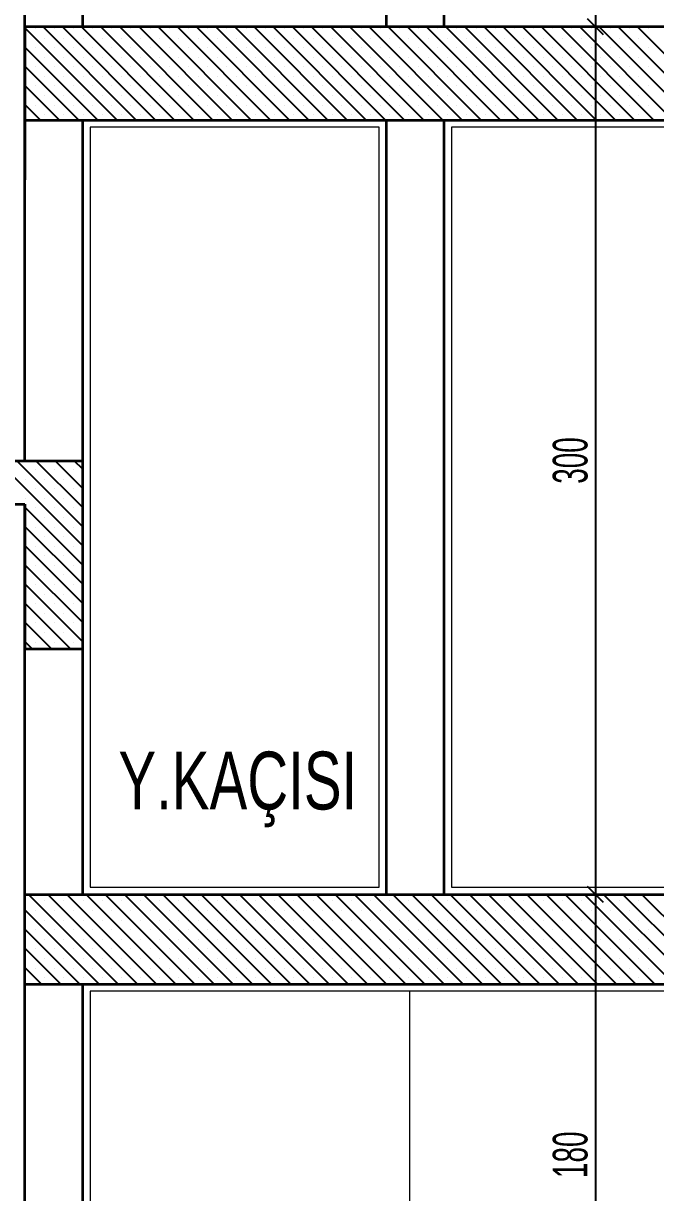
# Model space of a CAD drawing. Header units: inches. Extents: x -7543 to -822, y 102837 to 190349.
# Drawn here: x -828.7151 to -828.6714, y 102836.9233 to 102837.0041 of the extents above; entities that cross this region are included whole.
import ezdxf

# ---------------------------------------------------------------- set-up
doc = ezdxf.new("R2010")
doc.units = ezdxf.units.IN
doc.header["$MEASUREMENT"] = 0
doc.layers.get('0').update_dxf_attribs({"lineweight": 25})
doc.layers.add('DUVAR', color=7, linetype='Continuous', lineweight=35, true_color=0xfc4642)
for name, color, linetype, lineweight in [('ICOL', 55, 'Continuous', 25), ('SIVA', 150, 'Continuous', 15), ('TARAMA', 8, 'Continuous', 25), ('YAZI', 7, 'Continuous', 25)]:
    doc.layers.add(name, color=color, linetype=linetype, lineweight=lineweight)
doc.styles.add('arıal', font='arial.ttf', dxfattribs={"width": 0.7})
doc.styles.add('OLCU', font='tromand.shx', dxfattribs={"width": 0.6, "height": 12})

# ---------------------------------------------------------------- blocks, each defined once
blk = doc.blocks.new('_Oblique')
at = {"color": 0, "linetype": 'ByBlock', "lineweight": -2}
blk.add_line((-0.5, -0.5), (0.5, 0.5), dxfattribs=at)

msp = doc.modelspace()

# ---------------------------------------------------------------- linework, layer by layer
at = {"layer": 'DUVAR'}
for p, q in [((-828.711018, 102837.003885), (-828.711018, 102837.057427)), ((-828.690018, 102837.003885), (-828.690018, 102837.057427)), ((-828.686018, 102837.003885), (-828.686018, 102837.057427)), ((-828.715018, 102836.999427), (-828.715018, 102837.030873)), ((-828.715018, 102837.003885), (-828.621018, 102837.003885)), ((-828.715018, 102837.003885), (-828.715018, 102836.993285)), ((-828.715018, 102836.973873), (-828.715018, 102837.000627)), ((-828.715018, 102836.997427), (-828.621018, 102836.997427)), ((-828.715018, 102836.997427), (-828.621018, 102836.997427)), ((-828.715018, 102836.997427), (-828.621018, 102836.997427)), ((-828.711018, 102836.943885), (-828.711018, 102836.997427)), ((-828.690018, 102836.943885), (-828.690018, 102836.997427)), ((-828.686018, 102836.943885), (-828.686018, 102836.997427)), ((-828.740984, 102836.973873), (-828.711018, 102836.973873)), ((-828.734207, 102836.970873), (-828.715018, 102836.970873)), ((-828.715018, 102836.937685), (-828.715018, 102836.970873)), ((-828.715018, 102836.970873), (-828.715018, 102836.960873)), ((-828.715018, 102836.960873), (-828.711018, 102836.960873)), ((-828.715018, 102836.943885), (-828.621018, 102836.943885)), ((-828.715018, 102836.895725), (-828.715018, 102836.940885)), ((-828.715018, 102836.937685), (-828.621018, 102836.937685)), ((-828.711018, 102836.907885), (-828.711018, 102836.937685))]:
    msp.add_line(p, q, dxfattribs=at)
at = {"layer": 'ICOL'}
for p, q in [((-828.675567, 102837.063885), (-828.675567, 102837.003885)), ((-828.675567, 102837.003885), (-828.675567, 102836.943885)), ((-828.675567, 102836.943885), (-828.675567, 102836.907885))]:
    msp.add_line(p, q, dxfattribs=at)
at = {"layer": 'ICOL', "color": 53}
for p, q in [((-828.677967, 102837.003885), (-828.676407, 102837.003885)), ((-828.677967, 102837.003885), (-828.676407, 102837.003885)), ((-828.677967, 102836.943885), (-828.676407, 102836.943885)), ((-828.677967, 102836.943885), (-828.676407, 102836.943885))]:
    msp.add_line(p, q, dxfattribs=at)
at = {"layer": 'SIVA'}
for p, q in [((-828.690518, 102836.996927), (-828.710518, 102836.996927)), ((-828.710518, 102836.996927), (-828.710518, 102836.944385)), ((-828.690518, 102836.944385), (-828.690518, 102836.996927)), ((-828.629518, 102836.996927), (-828.685518, 102836.996927)), ((-828.685518, 102836.996927), (-828.685518, 102836.944385)), ((-828.710518, 102836.944385), (-828.690518, 102836.944385)), ((-828.685518, 102836.944385), (-828.629518, 102836.944385)), ((-828.659618, 102836.937185), (-828.710518, 102836.937185)), ((-828.710518, 102836.937185), (-828.710518, 102836.908485)), ((-828.688418, 102836.937185), (-828.688418, 102836.908485))]:
    msp.add_line(p, q, dxfattribs=at)
at = {"layer": 'TARAMA'}
for p, q in [((-828.708648, 102836.997427), (-828.715018, 102837.003797)), ((-828.714314, 102837.003757), (-828.714314, 102837.003757)), ((-828.707322, 102836.997427), (-828.713779, 102837.003885)), ((-828.712988, 102837.003757), (-828.712988, 102837.003757)), ((-828.705996, 102836.997427), (-828.712454, 102837.003885)), ((-828.711662, 102837.003757), (-828.711662, 102837.003757)), ((-828.70467, 102836.997427), (-828.711128, 102837.003885)), ((-828.710337, 102837.003757), (-828.710337, 102837.003757)), ((-828.703344, 102836.997427), (-828.709802, 102837.003885)), ((-828.709011, 102837.003757), (-828.709011, 102837.003757)), ((-828.702019, 102836.997427), (-828.708476, 102837.003885)), ((-828.707685, 102837.003757), (-828.707685, 102837.003757)), ((-828.700693, 102836.997427), (-828.70715, 102837.003885)), ((-828.706359, 102837.003757), (-828.706359, 102837.003757)), ((-828.699367, 102836.997427), (-828.705824, 102837.003885)), ((-828.705033, 102837.003757), (-828.705033, 102837.003757)), ((-828.698041, 102836.997427), (-828.704499, 102837.003885)), ((-828.703708, 102837.003757), (-828.703708, 102837.003757)), ((-828.696715, 102836.997427), (-828.703173, 102837.003885)), ((-828.702382, 102837.003757), (-828.702382, 102837.003757)), ((-828.695389, 102836.997427), (-828.701847, 102837.003885)), ((-828.701056, 102837.003757), (-828.701056, 102837.003757)), ((-828.694064, 102836.997427), (-828.700521, 102837.003885)), ((-828.69973, 102837.003757), (-828.69973, 102837.003757)), ((-828.692738, 102836.997427), (-828.699195, 102837.003885)), ((-828.698404, 102837.003757), (-828.698404, 102837.003757)), ((-828.691412, 102836.997427), (-828.69787, 102837.003885)), ((-828.697078, 102837.003757), (-828.697078, 102837.003757)), ((-828.690086, 102836.997427), (-828.696544, 102837.003885)), ((-828.695753, 102837.003757), (-828.695753, 102837.003757)), ((-828.68876, 102836.997427), (-828.695218, 102837.003885)), ((-828.694427, 102837.003757), (-828.694427, 102837.003757)), ((-828.687434, 102836.997427), (-828.693892, 102837.003885)), ((-828.693101, 102837.003757), (-828.693101, 102837.003757)), ((-828.686109, 102836.997427), (-828.692566, 102837.003885)), ((-828.691775, 102837.003757), (-828.691775, 102837.003757)), ((-828.684783, 102836.997427), (-828.69124, 102837.003885)), ((-828.690449, 102837.003757), (-828.690449, 102837.003757)), ((-828.683457, 102836.997427), (-828.689915, 102837.003885)), ((-828.689123, 102837.003757), (-828.689123, 102837.003757)), ((-828.682131, 102836.997427), (-828.688589, 102837.003885)), ((-828.687798, 102837.003757), (-828.687798, 102837.003757)), ((-828.680805, 102836.997427), (-828.687263, 102837.003885)), ((-828.686472, 102837.003757), (-828.686472, 102837.003757)), ((-828.67948, 102836.997427), (-828.685937, 102837.003885)), ((-828.685146, 102837.003757), (-828.685146, 102837.003757)), ((-828.678154, 102836.997427), (-828.684611, 102837.003885)), ((-828.68382, 102837.003757), (-828.68382, 102837.003757)), ((-828.676828, 102836.997427), (-828.683285, 102837.003885)), ((-828.682494, 102837.003757), (-828.682494, 102837.003757)), ((-828.675502, 102836.997427), (-828.68196, 102837.003885)), ((-828.681168, 102837.003757), (-828.681168, 102837.003757)), ((-828.674176, 102836.997427), (-828.680634, 102837.003885)), ((-828.679843, 102837.003757), (-828.679843, 102837.003757)), ((-828.67285, 102836.997427), (-828.679308, 102837.003885)), ((-828.678517, 102837.003757), (-828.678517, 102837.003757)), ((-828.671525, 102836.997427), (-828.677982, 102837.003885)), ((-828.677191, 102837.003757), (-828.677191, 102837.003757)), ((-828.670199, 102836.997427), (-828.676656, 102837.003885)), ((-828.675865, 102837.003757), (-828.675865, 102837.003757)), ((-828.668873, 102836.997427), (-828.67533, 102837.003885)), ((-828.674539, 102837.003757), (-828.674539, 102837.003757)), ((-828.667547, 102836.997427), (-828.674005, 102837.003885)), ((-828.673214, 102837.003757), (-828.673214, 102837.003757)), ((-828.666221, 102836.997427), (-828.672679, 102837.003885)), ((-828.671888, 102837.003757), (-828.671888, 102837.003757)), ((-828.709974, 102836.997427), (-828.715018, 102837.002471)), ((-828.714977, 102837.003094), (-828.714977, 102837.003094)), ((-828.713651, 102837.003094), (-828.713651, 102837.003094)), ((-828.712325, 102837.003094), (-828.712325, 102837.003094)), ((-828.711, 102837.003094), (-828.711, 102837.003094)), ((-828.709674, 102837.003094), (-828.709674, 102837.003094)), ((-828.708348, 102837.003094), (-828.708348, 102837.003094)), ((-828.707022, 102837.003094), (-828.707022, 102837.003094)), ((-828.705696, 102837.003094), (-828.705696, 102837.003094)), ((-828.70437, 102837.003094), (-828.70437, 102837.003094)), ((-828.703045, 102837.003094), (-828.703045, 102837.003094)), ((-828.701719, 102837.003094), (-828.701719, 102837.003094)), ((-828.700393, 102837.003094), (-828.700393, 102837.003094)), ((-828.699067, 102837.003094), (-828.699067, 102837.003094)), ((-828.697741, 102837.003094), (-828.697741, 102837.003094)), ((-828.696415, 102837.003094), (-828.696415, 102837.003094)), ((-828.69509, 102837.003094), (-828.69509, 102837.003094)), ((-828.693764, 102837.003094), (-828.693764, 102837.003094)), ((-828.692438, 102837.003094), (-828.692438, 102837.003094)), ((-828.691112, 102837.003094), (-828.691112, 102837.003094)), ((-828.689786, 102837.003094), (-828.689786, 102837.003094)), ((-828.688461, 102837.003094), (-828.688461, 102837.003094)), ((-828.687135, 102837.003094), (-828.687135, 102837.003094)), ((-828.685809, 102837.003094), (-828.685809, 102837.003094)), ((-828.684483, 102837.003094), (-828.684483, 102837.003094)), ((-828.683157, 102837.003094), (-828.683157, 102837.003094)), ((-828.681831, 102837.003094), (-828.681831, 102837.003094)), ((-828.680506, 102837.003094), (-828.680506, 102837.003094)), ((-828.67918, 102837.003094), (-828.67918, 102837.003094)), ((-828.677854, 102837.003094), (-828.677854, 102837.003094)), ((-828.676528, 102837.003094), (-828.676528, 102837.003094)), ((-828.675202, 102837.003094), (-828.675202, 102837.003094)), ((-828.673876, 102837.003094), (-828.673876, 102837.003094)), ((-828.672551, 102837.003094), (-828.672551, 102837.003094)), ((-828.714977, 102837.001768), (-828.714977, 102837.001768)), ((-828.714314, 102837.002431), (-828.714314, 102837.002431)), ((-828.713651, 102837.001768), (-828.713651, 102837.001768)), ((-828.712988, 102837.002431), (-828.712988, 102837.002431)), ((-828.712325, 102837.001768), (-828.712325, 102837.001768)), ((-828.711662, 102837.002431), (-828.711662, 102837.002431)), ((-828.711, 102837.001768), (-828.711, 102837.001768)), ((-828.710337, 102837.002431), (-828.710337, 102837.002431)), ((-828.709674, 102837.001768), (-828.709674, 102837.001768)), ((-828.709011, 102837.002431), (-828.709011, 102837.002431)), ((-828.708348, 102837.001768), (-828.708348, 102837.001768)), ((-828.707685, 102837.002431), (-828.707685, 102837.002431)), ((-828.707022, 102837.001768), (-828.707022, 102837.001768)), ((-828.706359, 102837.002431), (-828.706359, 102837.002431)), ((-828.705696, 102837.001768), (-828.705696, 102837.001768)), ((-828.705033, 102837.002431), (-828.705033, 102837.002431)), ((-828.70437, 102837.001768), (-828.70437, 102837.001768)), ((-828.703708, 102837.002431), (-828.703708, 102837.002431)), ((-828.703045, 102837.001768), (-828.703045, 102837.001768)), ((-828.702382, 102837.002431), (-828.702382, 102837.002431)), ((-828.701719, 102837.001768), (-828.701719, 102837.001768)), ((-828.701056, 102837.002431), (-828.701056, 102837.002431)), ((-828.700393, 102837.001768), (-828.700393, 102837.001768)), ((-828.69973, 102837.002431), (-828.69973, 102837.002431)), ((-828.699067, 102837.001768), (-828.699067, 102837.001768)), ((-828.698404, 102837.002431), (-828.698404, 102837.002431)), ((-828.697741, 102837.001768), (-828.697741, 102837.001768)), ((-828.697078, 102837.002431), (-828.697078, 102837.002431)), ((-828.696415, 102837.001768), (-828.696415, 102837.001768)), ((-828.695753, 102837.002431), (-828.695753, 102837.002431)), ((-828.69509, 102837.001768), (-828.69509, 102837.001768)), ((-828.694427, 102837.002431), (-828.694427, 102837.002431)), ((-828.693764, 102837.001768), (-828.693764, 102837.001768)), ((-828.693101, 102837.002431), (-828.693101, 102837.002431)), ((-828.692438, 102837.001768), (-828.692438, 102837.001768)), ((-828.691775, 102837.002431), (-828.691775, 102837.002431)), ((-828.691112, 102837.001768), (-828.691112, 102837.001768)), ((-828.690449, 102837.002431), (-828.690449, 102837.002431)), ((-828.689786, 102837.001768), (-828.689786, 102837.001768)), ((-828.689123, 102837.002431), (-828.689123, 102837.002431)), ((-828.688461, 102837.001768), (-828.688461, 102837.001768)), ((-828.687798, 102837.002431), (-828.687798, 102837.002431)), ((-828.687135, 102837.001768), (-828.687135, 102837.001768)), ((-828.686472, 102837.002431), (-828.686472, 102837.002431)), ((-828.685809, 102837.001768), (-828.685809, 102837.001768)), ((-828.685146, 102837.002431), (-828.685146, 102837.002431)), ((-828.684483, 102837.001768), (-828.684483, 102837.001768)), ((-828.68382, 102837.002431), (-828.68382, 102837.002431)), ((-828.683157, 102837.001768), (-828.683157, 102837.001768)), ((-828.682494, 102837.002431), (-828.682494, 102837.002431)), ((-828.681831, 102837.001768), (-828.681831, 102837.001768)), ((-828.681168, 102837.002431), (-828.681168, 102837.002431)), ((-828.680506, 102837.001768), (-828.680506, 102837.001768)), ((-828.679843, 102837.002431), (-828.679843, 102837.002431)), ((-828.67918, 102837.001768), (-828.67918, 102837.001768)), ((-828.678517, 102837.002431), (-828.678517, 102837.002431)), ((-828.677854, 102837.001768), (-828.677854, 102837.001768)), ((-828.677191, 102837.002431), (-828.677191, 102837.002431)), ((-828.676528, 102837.001768), (-828.676528, 102837.001768)), ((-828.675865, 102837.002431), (-828.675865, 102837.002431)), ((-828.675202, 102837.001768), (-828.675202, 102837.001768)), ((-828.674539, 102837.002431), (-828.674539, 102837.002431)), ((-828.673876, 102837.001768), (-828.673876, 102837.001768)), ((-828.673214, 102837.002431), (-828.673214, 102837.002431)), ((-828.672551, 102837.001768), (-828.672551, 102837.001768)), ((-828.671888, 102837.002431), (-828.671888, 102837.002431)), ((-828.711299, 102836.997427), (-828.715018, 102837.001145)), ((-828.714314, 102837.001105), (-828.714314, 102837.001105)), ((-828.712988, 102837.001105), (-828.712988, 102837.001105)), ((-828.711662, 102837.001105), (-828.711662, 102837.001105)), ((-828.710337, 102837.001105), (-828.710337, 102837.001105)), ((-828.709011, 102837.001105), (-828.709011, 102837.001105)), ((-828.707685, 102837.001105), (-828.707685, 102837.001105)), ((-828.706359, 102837.001105), (-828.706359, 102837.001105)), ((-828.705033, 102837.001105), (-828.705033, 102837.001105)), ((-828.703708, 102837.001105), (-828.703708, 102837.001105)), ((-828.702382, 102837.001105), (-828.702382, 102837.001105)), ((-828.701056, 102837.001105), (-828.701056, 102837.001105)), ((-828.69973, 102837.001105), (-828.69973, 102837.001105)), ((-828.698404, 102837.001105), (-828.698404, 102837.001105)), ((-828.697078, 102837.001105), (-828.697078, 102837.001105)), ((-828.695753, 102837.001105), (-828.695753, 102837.001105)), ((-828.694427, 102837.001105), (-828.694427, 102837.001105)), ((-828.693101, 102837.001105), (-828.693101, 102837.001105)), ((-828.691775, 102837.001105), (-828.691775, 102837.001105)), ((-828.690449, 102837.001105), (-828.690449, 102837.001105)), ((-828.689123, 102837.001105), (-828.689123, 102837.001105)), ((-828.687798, 102837.001105), (-828.687798, 102837.001105)), ((-828.686472, 102837.001105), (-828.686472, 102837.001105)), ((-828.685146, 102837.001105), (-828.685146, 102837.001105)), ((-828.68382, 102837.001105), (-828.68382, 102837.001105)), ((-828.682494, 102837.001105), (-828.682494, 102837.001105)), ((-828.681168, 102837.001105), (-828.681168, 102837.001105)), ((-828.679843, 102837.001105), (-828.679843, 102837.001105)), ((-828.678517, 102837.001105), (-828.678517, 102837.001105)), ((-828.677191, 102837.001105), (-828.677191, 102837.001105)), ((-828.675865, 102837.001105), (-828.675865, 102837.001105)), ((-828.674539, 102837.001105), (-828.674539, 102837.001105)), ((-828.673214, 102837.001105), (-828.673214, 102837.001105)), ((-828.671888, 102837.001105), (-828.671888, 102837.001105)), ((-828.714977, 102837.000442), (-828.714977, 102837.000442)), ((-828.713651, 102837.000442), (-828.713651, 102837.000442)), ((-828.712325, 102837.000442), (-828.712325, 102837.000442)), ((-828.711, 102837.000442), (-828.711, 102837.000442)), ((-828.709674, 102837.000442), (-828.709674, 102837.000442)), ((-828.708348, 102837.000442), (-828.708348, 102837.000442)), ((-828.707022, 102837.000442), (-828.707022, 102837.000442)), ((-828.705696, 102837.000442), (-828.705696, 102837.000442)), ((-828.70437, 102837.000442), (-828.70437, 102837.000442)), ((-828.703045, 102837.000442), (-828.703045, 102837.000442)), ((-828.701719, 102837.000442), (-828.701719, 102837.000442)), ((-828.700393, 102837.000442), (-828.700393, 102837.000442)), ((-828.699067, 102837.000442), (-828.699067, 102837.000442)), ((-828.697741, 102837.000442), (-828.697741, 102837.000442)), ((-828.696415, 102837.000442), (-828.696415, 102837.000442)), ((-828.69509, 102837.000442), (-828.69509, 102837.000442)), ((-828.693764, 102837.000442), (-828.693764, 102837.000442)), ((-828.692438, 102837.000442), (-828.692438, 102837.000442)), ((-828.691112, 102837.000442), (-828.691112, 102837.000442)), ((-828.689786, 102837.000442), (-828.689786, 102837.000442)), ((-828.688461, 102837.000442), (-828.688461, 102837.000442)), ((-828.687135, 102837.000442), (-828.687135, 102837.000442)), ((-828.685809, 102837.000442), (-828.685809, 102837.000442)), ((-828.684483, 102837.000442), (-828.684483, 102837.000442)), ((-828.683157, 102837.000442), (-828.683157, 102837.000442)), ((-828.681831, 102837.000442), (-828.681831, 102837.000442)), ((-828.680506, 102837.000442), (-828.680506, 102837.000442)), ((-828.67918, 102837.000442), (-828.67918, 102837.000442)), ((-828.677854, 102837.000442), (-828.677854, 102837.000442)), ((-828.676528, 102837.000442), (-828.676528, 102837.000442)), ((-828.675202, 102837.000442), (-828.675202, 102837.000442)), ((-828.673876, 102837.000442), (-828.673876, 102837.000442)), ((-828.672551, 102837.000442), (-828.672551, 102837.000442)), ((-828.712625, 102836.997427), (-828.715018, 102836.99982)), ((-828.714314, 102836.999779), (-828.714314, 102836.999779)), ((-828.712988, 102836.999779), (-828.712988, 102836.999779)), ((-828.711662, 102836.999779), (-828.711662, 102836.999779)), ((-828.710337, 102836.999779), (-828.710337, 102836.999779)), ((-828.709011, 102836.999779), (-828.709011, 102836.999779)), ((-828.707685, 102836.999779), (-828.707685, 102836.999779)), ((-828.706359, 102836.999779), (-828.706359, 102836.999779)), ((-828.705033, 102836.999779), (-828.705033, 102836.999779)), ((-828.703708, 102836.999779), (-828.703708, 102836.999779)), ((-828.702382, 102836.999779), (-828.702382, 102836.999779)), ((-828.701056, 102836.999779), (-828.701056, 102836.999779)), ((-828.69973, 102836.999779), (-828.69973, 102836.999779)), ((-828.698404, 102836.999779), (-828.698404, 102836.999779)), ((-828.697078, 102836.999779), (-828.697078, 102836.999779)), ((-828.695753, 102836.999779), (-828.695753, 102836.999779)), ((-828.694427, 102836.999779), (-828.694427, 102836.999779)), ((-828.693101, 102836.999779), (-828.693101, 102836.999779)), ((-828.691775, 102836.999779), (-828.691775, 102836.999779)), ((-828.690449, 102836.999779), (-828.690449, 102836.999779)), ((-828.689123, 102836.999779), (-828.689123, 102836.999779)), ((-828.687798, 102836.999779), (-828.687798, 102836.999779)), ((-828.686472, 102836.999779), (-828.686472, 102836.999779)), ((-828.685146, 102836.999779), (-828.685146, 102836.999779)), ((-828.68382, 102836.999779), (-828.68382, 102836.999779)), ((-828.682494, 102836.999779), (-828.682494, 102836.999779)), ((-828.681168, 102836.999779), (-828.681168, 102836.999779)), ((-828.679843, 102836.999779), (-828.679843, 102836.999779)), ((-828.678517, 102836.999779), (-828.678517, 102836.999779)), ((-828.677191, 102836.999779), (-828.677191, 102836.999779)), ((-828.675865, 102836.999779), (-828.675865, 102836.999779)), ((-828.674539, 102836.999779), (-828.674539, 102836.999779)), ((-828.673214, 102836.999779), (-828.673214, 102836.999779)), ((-828.671888, 102836.999779), (-828.671888, 102836.999779)), ((-828.713951, 102836.997427), (-828.715018, 102836.998494)), ((-828.714977, 102836.999116), (-828.714977, 102836.999116)), ((-828.714314, 102836.998453), (-828.714314, 102836.998453)), ((-828.713651, 102836.999116), (-828.713651, 102836.999116)), ((-828.712988, 102836.998453), (-828.712988, 102836.998453)), ((-828.712325, 102836.999116), (-828.712325, 102836.999116)), ((-828.711662, 102836.998453), (-828.711662, 102836.998453)), ((-828.711, 102836.999116), (-828.711, 102836.999116)), ((-828.710337, 102836.998453), (-828.710337, 102836.998453)), ((-828.709674, 102836.999116), (-828.709674, 102836.999116)), ((-828.709011, 102836.998453), (-828.709011, 102836.998453)), ((-828.708348, 102836.999116), (-828.708348, 102836.999116)), ((-828.707685, 102836.998453), (-828.707685, 102836.998453)), ((-828.707022, 102836.999116), (-828.707022, 102836.999116)), ((-828.706359, 102836.998453), (-828.706359, 102836.998453)), ((-828.705696, 102836.999116), (-828.705696, 102836.999116)), ((-828.705033, 102836.998453), (-828.705033, 102836.998453)), ((-828.70437, 102836.999116), (-828.70437, 102836.999116)), ((-828.703708, 102836.998453), (-828.703708, 102836.998453)), ((-828.703045, 102836.999116), (-828.703045, 102836.999116)), ((-828.702382, 102836.998453), (-828.702382, 102836.998453)), ((-828.701719, 102836.999116), (-828.701719, 102836.999116)), ((-828.701056, 102836.998453), (-828.701056, 102836.998453)), ((-828.700393, 102836.999116), (-828.700393, 102836.999116)), ((-828.69973, 102836.998453), (-828.69973, 102836.998453)), ((-828.699067, 102836.999116), (-828.699067, 102836.999116)), ((-828.698404, 102836.998453), (-828.698404, 102836.998453)), ((-828.697741, 102836.999116), (-828.697741, 102836.999116)), ((-828.697078, 102836.998453), (-828.697078, 102836.998453)), ((-828.696415, 102836.999116), (-828.696415, 102836.999116)), ((-828.695753, 102836.998453), (-828.695753, 102836.998453)), ((-828.69509, 102836.999116), (-828.69509, 102836.999116)), ((-828.694427, 102836.998453), (-828.694427, 102836.998453)), ((-828.693764, 102836.999116), (-828.693764, 102836.999116)), ((-828.693101, 102836.998453), (-828.693101, 102836.998453)), ((-828.692438, 102836.999116), (-828.692438, 102836.999116)), ((-828.691775, 102836.998453), (-828.691775, 102836.998453)), ((-828.691112, 102836.999116), (-828.691112, 102836.999116)), ((-828.690449, 102836.998453), (-828.690449, 102836.998453)), ((-828.689786, 102836.999116), (-828.689786, 102836.999116)), ((-828.689123, 102836.998453), (-828.689123, 102836.998453)), ((-828.688461, 102836.999116), (-828.688461, 102836.999116)), ((-828.687798, 102836.998453), (-828.687798, 102836.998453)), ((-828.687135, 102836.999116), (-828.687135, 102836.999116)), ((-828.686472, 102836.998453), (-828.686472, 102836.998453)), ((-828.685809, 102836.999116), (-828.685809, 102836.999116)), ((-828.685146, 102836.998453), (-828.685146, 102836.998453)), ((-828.684483, 102836.999116), (-828.684483, 102836.999116)), ((-828.68382, 102836.998453), (-828.68382, 102836.998453)), ((-828.683157, 102836.999116), (-828.683157, 102836.999116)), ((-828.682494, 102836.998453), (-828.682494, 102836.998453)), ((-828.681831, 102836.999116), (-828.681831, 102836.999116)), ((-828.681168, 102836.998453), (-828.681168, 102836.998453)), ((-828.680506, 102836.999116), (-828.680506, 102836.999116)), ((-828.679843, 102836.998453), (-828.679843, 102836.998453)), ((-828.67918, 102836.999116), (-828.67918, 102836.999116)), ((-828.678517, 102836.998453), (-828.678517, 102836.998453)), ((-828.677854, 102836.999116), (-828.677854, 102836.999116)), ((-828.677191, 102836.998453), (-828.677191, 102836.998453)), ((-828.676528, 102836.999116), (-828.676528, 102836.999116)), ((-828.675865, 102836.998453), (-828.675865, 102836.998453)), ((-828.675202, 102836.999116), (-828.675202, 102836.999116)), ((-828.674539, 102836.998453), (-828.674539, 102836.998453)), ((-828.673876, 102836.999116), (-828.673876, 102836.999116)), ((-828.673214, 102836.998453), (-828.673214, 102836.998453)), ((-828.672551, 102836.999116), (-828.672551, 102836.999116)), ((-828.671888, 102836.998453), (-828.671888, 102836.998453)), ((-828.714977, 102836.99779), (-828.714977, 102836.99779)), ((-828.713651, 102836.99779), (-828.713651, 102836.99779)), ((-828.712325, 102836.99779), (-828.712325, 102836.99779)), ((-828.711, 102836.99779), (-828.711, 102836.99779)), ((-828.709674, 102836.99779), (-828.709674, 102836.99779)), ((-828.708348, 102836.99779), (-828.708348, 102836.99779)), ((-828.707022, 102836.99779), (-828.707022, 102836.99779)), ((-828.705696, 102836.99779), (-828.705696, 102836.99779)), ((-828.70437, 102836.99779), (-828.70437, 102836.99779)), ((-828.703045, 102836.99779), (-828.703045, 102836.99779)), ((-828.701719, 102836.99779), (-828.701719, 102836.99779)), ((-828.700393, 102836.99779), (-828.700393, 102836.99779)), ((-828.699067, 102836.99779), (-828.699067, 102836.99779)), ((-828.697741, 102836.99779), (-828.697741, 102836.99779)), ((-828.696415, 102836.99779), (-828.696415, 102836.99779)), ((-828.69509, 102836.99779), (-828.69509, 102836.99779)), ((-828.693764, 102836.99779), (-828.693764, 102836.99779)), ((-828.692438, 102836.99779), (-828.692438, 102836.99779)), ((-828.691112, 102836.99779), (-828.691112, 102836.99779)), ((-828.689786, 102836.99779), (-828.689786, 102836.99779)), ((-828.688461, 102836.99779), (-828.688461, 102836.99779)), ((-828.687135, 102836.99779), (-828.687135, 102836.99779)), ((-828.685809, 102836.99779), (-828.685809, 102836.99779)), ((-828.684483, 102836.99779), (-828.684483, 102836.99779)), ((-828.683157, 102836.99779), (-828.683157, 102836.99779)), ((-828.681831, 102836.99779), (-828.681831, 102836.99779)), ((-828.680506, 102836.99779), (-828.680506, 102836.99779)), ((-828.67918, 102836.99779), (-828.67918, 102836.99779)), ((-828.677854, 102836.99779), (-828.677854, 102836.99779)), ((-828.676528, 102836.99779), (-828.676528, 102836.99779)), ((-828.675202, 102836.99779), (-828.675202, 102836.99779)), ((-828.673876, 102836.99779), (-828.673876, 102836.99779)), ((-828.672551, 102836.99779), (-828.672551, 102836.99779)), ((-828.711018, 102836.967977), (-828.716913, 102836.973873)), ((-828.711018, 102836.969303), (-828.715587, 102836.973873)), ((-828.711018, 102836.970629), (-828.714261, 102836.973873)), ((-828.711018, 102836.971955), (-828.712936, 102836.973873)), ((-828.711018, 102836.973281), (-828.71161, 102836.973873)), ((-828.714977, 102836.9726), (-828.714977, 102836.9726)), ((-828.714314, 102836.973263), (-828.714314, 102836.973263)), ((-828.713651, 102836.9726), (-828.713651, 102836.9726)), ((-828.712988, 102836.973263), (-828.712988, 102836.973263)), ((-828.712325, 102836.9726), (-828.712325, 102836.9726)), ((-828.711662, 102836.973263), (-828.711662, 102836.973263)), ((-828.714314, 102836.971937), (-828.714314, 102836.971937)), ((-828.712988, 102836.971937), (-828.712988, 102836.971937)), ((-828.711662, 102836.971937), (-828.711662, 102836.971937)), ((-828.714977, 102836.971274), (-828.714977, 102836.971274)), ((-828.713651, 102836.971274), (-828.713651, 102836.971274)), ((-828.712325, 102836.971274), (-828.712325, 102836.971274)), ((-828.711018, 102836.966651), (-828.715018, 102836.970651)), ((-828.714314, 102836.970611), (-828.714314, 102836.970611)), ((-828.712988, 102836.970611), (-828.712988, 102836.970611)), ((-828.711662, 102836.970611), (-828.711662, 102836.970611)), ((-828.711018, 102836.965326), (-828.715018, 102836.969326)), ((-828.714977, 102836.969948), (-828.714977, 102836.969948)), ((-828.713651, 102836.969948), (-828.713651, 102836.969948)), ((-828.712325, 102836.969948), (-828.712325, 102836.969948)), ((-828.714977, 102836.968622), (-828.714977, 102836.968622)), ((-828.714314, 102836.969285), (-828.714314, 102836.969285)), ((-828.713651, 102836.968622), (-828.713651, 102836.968622)), ((-828.712988, 102836.969285), (-828.712988, 102836.969285)), ((-828.712325, 102836.968622), (-828.712325, 102836.968622)), ((-828.711662, 102836.969285), (-828.711662, 102836.969285)), ((-828.711018, 102836.964), (-828.715018, 102836.968)), ((-828.714314, 102836.967959), (-828.714314, 102836.967959)), ((-828.712988, 102836.967959), (-828.712988, 102836.967959)), ((-828.711662, 102836.967959), (-828.711662, 102836.967959)), ((-828.714977, 102836.967296), (-828.714977, 102836.967296)), ((-828.713651, 102836.967296), (-828.713651, 102836.967296)), ((-828.712325, 102836.967296), (-828.712325, 102836.967296)), ((-828.711018, 102836.962674), (-828.715018, 102836.966674)), ((-828.714314, 102836.966633), (-828.714314, 102836.966633)), ((-828.712988, 102836.966633), (-828.712988, 102836.966633)), ((-828.711662, 102836.966633), (-828.711662, 102836.966633)), ((-828.711018, 102836.961348), (-828.715018, 102836.965348)), ((-828.714977, 102836.965971), (-828.714977, 102836.965971)), ((-828.714314, 102836.965308), (-828.714314, 102836.965308)), ((-828.713651, 102836.965971), (-828.713651, 102836.965971)), ((-828.712988, 102836.965308), (-828.712988, 102836.965308)), ((-828.712325, 102836.965971), (-828.712325, 102836.965971)), ((-828.711662, 102836.965308), (-828.711662, 102836.965308)), ((-828.714977, 102836.964645), (-828.714977, 102836.964645)), ((-828.713651, 102836.964645), (-828.713651, 102836.964645)), ((-828.712325, 102836.964645), (-828.712325, 102836.964645)), ((-828.711868, 102836.960873), (-828.715018, 102836.964022)), ((-828.714314, 102836.963982), (-828.714314, 102836.963982)), ((-828.712988, 102836.963982), (-828.712988, 102836.963982)), ((-828.711662, 102836.963982), (-828.711662, 102836.963982)), ((-828.714977, 102836.963319), (-828.714977, 102836.963319)), ((-828.713651, 102836.963319), (-828.713651, 102836.963319)), ((-828.712325, 102836.963319), (-828.712325, 102836.963319)), ((-828.713194, 102836.960873), (-828.715018, 102836.962696)), ((-828.714314, 102836.962656), (-828.714314, 102836.962656)), ((-828.712988, 102836.962656), (-828.712988, 102836.962656)), ((-828.711662, 102836.962656), (-828.711662, 102836.962656)), ((-828.71452, 102836.960873), (-828.715018, 102836.961371)), ((-828.714977, 102836.961993), (-828.714977, 102836.961993)), ((-828.714314, 102836.96133), (-828.714314, 102836.96133)), ((-828.713651, 102836.961993), (-828.713651, 102836.961993)), ((-828.712988, 102836.96133), (-828.712988, 102836.96133)), ((-828.712325, 102836.961993), (-828.712325, 102836.961993)), ((-828.711662, 102836.96133), (-828.711662, 102836.96133)), ((-828.708567, 102836.937685), (-828.714767, 102836.943885)), ((-828.707242, 102836.937685), (-828.713442, 102836.943885)), ((-828.705916, 102836.937685), (-828.712116, 102836.943885)), ((-828.70459, 102836.937685), (-828.71079, 102836.943885)), ((-828.703264, 102836.937685), (-828.709464, 102836.943885)), ((-828.701938, 102836.937685), (-828.708138, 102836.943885)), ((-828.700612, 102836.937685), (-828.706812, 102836.943885)), ((-828.699287, 102836.937685), (-828.705487, 102836.943885)), ((-828.697961, 102836.937685), (-828.704161, 102836.943885)), ((-828.696635, 102836.937685), (-828.702835, 102836.943885)), ((-828.695309, 102836.937685), (-828.701509, 102836.943885)), ((-828.693983, 102836.937685), (-828.700183, 102836.943885)), ((-828.692657, 102836.937685), (-828.698857, 102836.943885)), ((-828.691332, 102836.937685), (-828.697532, 102836.943885)), ((-828.690006, 102836.937685), (-828.696206, 102836.943885)), ((-828.68868, 102836.937685), (-828.69488, 102836.943885)), ((-828.687354, 102836.937685), (-828.693554, 102836.943885)), ((-828.686028, 102836.937685), (-828.692228, 102836.943885)), ((-828.684703, 102836.937685), (-828.690903, 102836.943885)), ((-828.683377, 102836.937685), (-828.689577, 102836.943885)), ((-828.682051, 102836.937685), (-828.688251, 102836.943885)), ((-828.680725, 102836.937685), (-828.686925, 102836.943885)), ((-828.679399, 102836.937685), (-828.685599, 102836.943885)), ((-828.678073, 102836.937685), (-828.684273, 102836.943885)), ((-828.676748, 102836.937685), (-828.682948, 102836.943885)), ((-828.675422, 102836.937685), (-828.681622, 102836.943885)), ((-828.674096, 102836.937685), (-828.680296, 102836.943885)), ((-828.67277, 102836.937685), (-828.67897, 102836.943885)), ((-828.671444, 102836.937685), (-828.677644, 102836.943885)), ((-828.670118, 102836.937685), (-828.676318, 102836.943885)), ((-828.668793, 102836.937685), (-828.674993, 102836.943885)), ((-828.667467, 102836.937685), (-828.673667, 102836.943885)), ((-828.666141, 102836.937685), (-828.672341, 102836.943885)), ((-828.709893, 102836.937685), (-828.715018, 102836.942809)), ((-828.714977, 102836.943431), (-828.714977, 102836.943431)), ((-828.714314, 102836.942769), (-828.714314, 102836.942769)), ((-828.713651, 102836.943431), (-828.713651, 102836.943431)), ((-828.712988, 102836.942769), (-828.712988, 102836.942769)), ((-828.712325, 102836.943431), (-828.712325, 102836.943431)), ((-828.711662, 102836.942769), (-828.711662, 102836.942769)), ((-828.711, 102836.943431), (-828.711, 102836.943431)), ((-828.710337, 102836.942769), (-828.710337, 102836.942769)), ((-828.709674, 102836.943431), (-828.709674, 102836.943431)), ((-828.709011, 102836.942769), (-828.709011, 102836.942769)), ((-828.708348, 102836.943431), (-828.708348, 102836.943431)), ((-828.707685, 102836.942769), (-828.707685, 102836.942769)), ((-828.707022, 102836.943431), (-828.707022, 102836.943431)), ((-828.706359, 102836.942769), (-828.706359, 102836.942769)), ((-828.705696, 102836.943431), (-828.705696, 102836.943431)), ((-828.705033, 102836.942769), (-828.705033, 102836.942769)), ((-828.70437, 102836.943431), (-828.70437, 102836.943431)), ((-828.703708, 102836.942769), (-828.703708, 102836.942769)), ((-828.703045, 102836.943431), (-828.703045, 102836.943431)), ((-828.702382, 102836.942769), (-828.702382, 102836.942769)), ((-828.701719, 102836.943431), (-828.701719, 102836.943431)), ((-828.701056, 102836.942769), (-828.701056, 102836.942769)), ((-828.700393, 102836.943431), (-828.700393, 102836.943431)), ((-828.69973, 102836.942769), (-828.69973, 102836.942769)), ((-828.699067, 102836.943431), (-828.699067, 102836.943431)), ((-828.698404, 102836.942769), (-828.698404, 102836.942769)), ((-828.697741, 102836.943431), (-828.697741, 102836.943431)), ((-828.697078, 102836.942769), (-828.697078, 102836.942769)), ((-828.696415, 102836.943431), (-828.696415, 102836.943431)), ((-828.695753, 102836.942769), (-828.695753, 102836.942769)), ((-828.69509, 102836.943431), (-828.69509, 102836.943431)), ((-828.694427, 102836.942769), (-828.694427, 102836.942769)), ((-828.693764, 102836.943431), (-828.693764, 102836.943431)), ((-828.693101, 102836.942769), (-828.693101, 102836.942769)), ((-828.692438, 102836.943431), (-828.692438, 102836.943431)), ((-828.691775, 102836.942769), (-828.691775, 102836.942769)), ((-828.691112, 102836.943431), (-828.691112, 102836.943431)), ((-828.690449, 102836.942769), (-828.690449, 102836.942769)), ((-828.689786, 102836.943431), (-828.689786, 102836.943431)), ((-828.689123, 102836.942769), (-828.689123, 102836.942769)), ((-828.688461, 102836.943431), (-828.688461, 102836.943431)), ((-828.687798, 102836.942769), (-828.687798, 102836.942769)), ((-828.687135, 102836.943431), (-828.687135, 102836.943431)), ((-828.686472, 102836.942769), (-828.686472, 102836.942769)), ((-828.685809, 102836.943431), (-828.685809, 102836.943431)), ((-828.685146, 102836.942769), (-828.685146, 102836.942769)), ((-828.684483, 102836.943431), (-828.684483, 102836.943431)), ((-828.68382, 102836.942769), (-828.68382, 102836.942769)), ((-828.683157, 102836.943431), (-828.683157, 102836.943431)), ((-828.682494, 102836.942769), (-828.682494, 102836.942769)), ((-828.681831, 102836.943431), (-828.681831, 102836.943431)), ((-828.681168, 102836.942769), (-828.681168, 102836.942769)), ((-828.680506, 102836.943431), (-828.680506, 102836.943431)), ((-828.679843, 102836.942769), (-828.679843, 102836.942769)), ((-828.67918, 102836.943431), (-828.67918, 102836.943431)), ((-828.678517, 102836.942769), (-828.678517, 102836.942769)), ((-828.677854, 102836.943431), (-828.677854, 102836.943431)), ((-828.677191, 102836.942769), (-828.677191, 102836.942769)), ((-828.676528, 102836.943431), (-828.676528, 102836.943431)), ((-828.675865, 102836.942769), (-828.675865, 102836.942769)), ((-828.675202, 102836.943431), (-828.675202, 102836.943431)), ((-828.674539, 102836.942769), (-828.674539, 102836.942769)), ((-828.673876, 102836.943431), (-828.673876, 102836.943431)), ((-828.673214, 102836.942769), (-828.673214, 102836.942769)), ((-828.672551, 102836.943431), (-828.672551, 102836.943431)), ((-828.671888, 102836.942769), (-828.671888, 102836.942769)), ((-828.714977, 102836.942106), (-828.714977, 102836.942106)), ((-828.713651, 102836.942106), (-828.713651, 102836.942106)), ((-828.712325, 102836.942106), (-828.712325, 102836.942106)), ((-828.711, 102836.942106), (-828.711, 102836.942106)), ((-828.709674, 102836.942106), (-828.709674, 102836.942106)), ((-828.708348, 102836.942106), (-828.708348, 102836.942106)), ((-828.707022, 102836.942106), (-828.707022, 102836.942106)), ((-828.705696, 102836.942106), (-828.705696, 102836.942106)), ((-828.70437, 102836.942106), (-828.70437, 102836.942106)), ((-828.703045, 102836.942106), (-828.703045, 102836.942106)), ((-828.701719, 102836.942106), (-828.701719, 102836.942106)), ((-828.700393, 102836.942106), (-828.700393, 102836.942106)), ((-828.699067, 102836.942106), (-828.699067, 102836.942106)), ((-828.697741, 102836.942106), (-828.697741, 102836.942106)), ((-828.696415, 102836.942106), (-828.696415, 102836.942106)), ((-828.69509, 102836.942106), (-828.69509, 102836.942106)), ((-828.693764, 102836.942106), (-828.693764, 102836.942106)), ((-828.692438, 102836.942106), (-828.692438, 102836.942106)), ((-828.691112, 102836.942106), (-828.691112, 102836.942106)), ((-828.689786, 102836.942106), (-828.689786, 102836.942106)), ((-828.688461, 102836.942106), (-828.688461, 102836.942106)), ((-828.687135, 102836.942106), (-828.687135, 102836.942106)), ((-828.685809, 102836.942106), (-828.685809, 102836.942106)), ((-828.684483, 102836.942106), (-828.684483, 102836.942106)), ((-828.683157, 102836.942106), (-828.683157, 102836.942106)), ((-828.681831, 102836.942106), (-828.681831, 102836.942106)), ((-828.680506, 102836.942106), (-828.680506, 102836.942106)), ((-828.67918, 102836.942106), (-828.67918, 102836.942106)), ((-828.677854, 102836.942106), (-828.677854, 102836.942106)), ((-828.676528, 102836.942106), (-828.676528, 102836.942106)), ((-828.675202, 102836.942106), (-828.675202, 102836.942106)), ((-828.673876, 102836.942106), (-828.673876, 102836.942106)), ((-828.672551, 102836.942106), (-828.672551, 102836.942106)), ((-828.711219, 102836.937685), (-828.715018, 102836.941483)), ((-828.714314, 102836.941443), (-828.714314, 102836.941443)), ((-828.712988, 102836.941443), (-828.712988, 102836.941443)), ((-828.711662, 102836.941443), (-828.711662, 102836.941443)), ((-828.710337, 102836.941443), (-828.710337, 102836.941443)), ((-828.709011, 102836.941443), (-828.709011, 102836.941443)), ((-828.707685, 102836.941443), (-828.707685, 102836.941443)), ((-828.706359, 102836.941443), (-828.706359, 102836.941443)), ((-828.705033, 102836.941443), (-828.705033, 102836.941443)), ((-828.703708, 102836.941443), (-828.703708, 102836.941443)), ((-828.702382, 102836.941443), (-828.702382, 102836.941443)), ((-828.701056, 102836.941443), (-828.701056, 102836.941443)), ((-828.69973, 102836.941443), (-828.69973, 102836.941443)), ((-828.698404, 102836.941443), (-828.698404, 102836.941443)), ((-828.697078, 102836.941443), (-828.697078, 102836.941443)), ((-828.695753, 102836.941443), (-828.695753, 102836.941443)), ((-828.694427, 102836.941443), (-828.694427, 102836.941443)), ((-828.693101, 102836.941443), (-828.693101, 102836.941443)), ((-828.691775, 102836.941443), (-828.691775, 102836.941443)), ((-828.690449, 102836.941443), (-828.690449, 102836.941443)), ((-828.689123, 102836.941443), (-828.689123, 102836.941443)), ((-828.687798, 102836.941443), (-828.687798, 102836.941443)), ((-828.686472, 102836.941443), (-828.686472, 102836.941443)), ((-828.685146, 102836.941443), (-828.685146, 102836.941443)), ((-828.68382, 102836.941443), (-828.68382, 102836.941443)), ((-828.682494, 102836.941443), (-828.682494, 102836.941443)), ((-828.681168, 102836.941443), (-828.681168, 102836.941443)), ((-828.679843, 102836.941443), (-828.679843, 102836.941443)), ((-828.678517, 102836.941443), (-828.678517, 102836.941443)), ((-828.677191, 102836.941443), (-828.677191, 102836.941443)), ((-828.675865, 102836.941443), (-828.675865, 102836.941443)), ((-828.674539, 102836.941443), (-828.674539, 102836.941443)), ((-828.673214, 102836.941443), (-828.673214, 102836.941443)), ((-828.671888, 102836.941443), (-828.671888, 102836.941443)), ((-828.714977, 102836.94078), (-828.714977, 102836.94078)), ((-828.713651, 102836.94078), (-828.713651, 102836.94078)), ((-828.712325, 102836.94078), (-828.712325, 102836.94078)), ((-828.711, 102836.94078), (-828.711, 102836.94078)), ((-828.709674, 102836.94078), (-828.709674, 102836.94078)), ((-828.708348, 102836.94078), (-828.708348, 102836.94078)), ((-828.707022, 102836.94078), (-828.707022, 102836.94078)), ((-828.705696, 102836.94078), (-828.705696, 102836.94078)), ((-828.70437, 102836.94078), (-828.70437, 102836.94078)), ((-828.703045, 102836.94078), (-828.703045, 102836.94078)), ((-828.701719, 102836.94078), (-828.701719, 102836.94078)), ((-828.700393, 102836.94078), (-828.700393, 102836.94078)), ((-828.699067, 102836.94078), (-828.699067, 102836.94078)), ((-828.697741, 102836.94078), (-828.697741, 102836.94078)), ((-828.696415, 102836.94078), (-828.696415, 102836.94078)), ((-828.69509, 102836.94078), (-828.69509, 102836.94078)), ((-828.693764, 102836.94078), (-828.693764, 102836.94078)), ((-828.692438, 102836.94078), (-828.692438, 102836.94078)), ((-828.691112, 102836.94078), (-828.691112, 102836.94078)), ((-828.689786, 102836.94078), (-828.689786, 102836.94078)), ((-828.688461, 102836.94078), (-828.688461, 102836.94078)), ((-828.687135, 102836.94078), (-828.687135, 102836.94078)), ((-828.685809, 102836.94078), (-828.685809, 102836.94078)), ((-828.684483, 102836.94078), (-828.684483, 102836.94078)), ((-828.683157, 102836.94078), (-828.683157, 102836.94078)), ((-828.681831, 102836.94078), (-828.681831, 102836.94078)), ((-828.680506, 102836.94078), (-828.680506, 102836.94078)), ((-828.67918, 102836.94078), (-828.67918, 102836.94078)), ((-828.677854, 102836.94078), (-828.677854, 102836.94078)), ((-828.676528, 102836.94078), (-828.676528, 102836.94078)), ((-828.675202, 102836.94078), (-828.675202, 102836.94078)), ((-828.673876, 102836.94078), (-828.673876, 102836.94078)), ((-828.672551, 102836.94078), (-828.672551, 102836.94078)), ((-828.712545, 102836.937685), (-828.715018, 102836.940157)), ((-828.714977, 102836.939454), (-828.714977, 102836.939454)), ((-828.714314, 102836.940117), (-828.714314, 102836.940117)), ((-828.713651, 102836.939454), (-828.713651, 102836.939454)), ((-828.712988, 102836.940117), (-828.712988, 102836.940117)), ((-828.712325, 102836.939454), (-828.712325, 102836.939454)), ((-828.711662, 102836.940117), (-828.711662, 102836.940117)), ((-828.711, 102836.939454), (-828.711, 102836.939454)), ((-828.710337, 102836.940117), (-828.710337, 102836.940117)), ((-828.709674, 102836.939454), (-828.709674, 102836.939454)), ((-828.709011, 102836.940117), (-828.709011, 102836.940117)), ((-828.708348, 102836.939454), (-828.708348, 102836.939454)), ((-828.707685, 102836.940117), (-828.707685, 102836.940117)), ((-828.707022, 102836.939454), (-828.707022, 102836.939454)), ((-828.706359, 102836.940117), (-828.706359, 102836.940117)), ((-828.705696, 102836.939454), (-828.705696, 102836.939454)), ((-828.705033, 102836.940117), (-828.705033, 102836.940117)), ((-828.70437, 102836.939454), (-828.70437, 102836.939454)), ((-828.703708, 102836.940117), (-828.703708, 102836.940117)), ((-828.703045, 102836.939454), (-828.703045, 102836.939454)), ((-828.702382, 102836.940117), (-828.702382, 102836.940117)), ((-828.701719, 102836.939454), (-828.701719, 102836.939454)), ((-828.701056, 102836.940117), (-828.701056, 102836.940117)), ((-828.700393, 102836.939454), (-828.700393, 102836.939454)), ((-828.69973, 102836.940117), (-828.69973, 102836.940117)), ((-828.699067, 102836.939454), (-828.699067, 102836.939454)), ((-828.698404, 102836.940117), (-828.698404, 102836.940117)), ((-828.697741, 102836.939454), (-828.697741, 102836.939454)), ((-828.697078, 102836.940117), (-828.697078, 102836.940117)), ((-828.696415, 102836.939454), (-828.696415, 102836.939454)), ((-828.695753, 102836.940117), (-828.695753, 102836.940117)), ((-828.69509, 102836.939454), (-828.69509, 102836.939454)), ((-828.694427, 102836.940117), (-828.694427, 102836.940117)), ((-828.693764, 102836.939454), (-828.693764, 102836.939454)), ((-828.693101, 102836.940117), (-828.693101, 102836.940117)), ((-828.692438, 102836.939454), (-828.692438, 102836.939454)), ((-828.691775, 102836.940117), (-828.691775, 102836.940117)), ((-828.691112, 102836.939454), (-828.691112, 102836.939454)), ((-828.690449, 102836.940117), (-828.690449, 102836.940117)), ((-828.689786, 102836.939454), (-828.689786, 102836.939454)), ((-828.689123, 102836.940117), (-828.689123, 102836.940117)), ((-828.688461, 102836.939454), (-828.688461, 102836.939454)), ((-828.687798, 102836.940117), (-828.687798, 102836.940117)), ((-828.687135, 102836.939454), (-828.687135, 102836.939454)), ((-828.686472, 102836.940117), (-828.686472, 102836.940117)), ((-828.685809, 102836.939454), (-828.685809, 102836.939454)), ((-828.685146, 102836.940117), (-828.685146, 102836.940117)), ((-828.684483, 102836.939454), (-828.684483, 102836.939454)), ((-828.68382, 102836.940117), (-828.68382, 102836.940117)), ((-828.683157, 102836.939454), (-828.683157, 102836.939454)), ((-828.682494, 102836.940117), (-828.682494, 102836.940117)), ((-828.681831, 102836.939454), (-828.681831, 102836.939454)), ((-828.681168, 102836.940117), (-828.681168, 102836.940117)), ((-828.680506, 102836.939454), (-828.680506, 102836.939454)), ((-828.679843, 102836.940117), (-828.679843, 102836.940117)), ((-828.67918, 102836.939454), (-828.67918, 102836.939454)), ((-828.678517, 102836.940117), (-828.678517, 102836.940117)), ((-828.677854, 102836.939454), (-828.677854, 102836.939454)), ((-828.677191, 102836.940117), (-828.677191, 102836.940117)), ((-828.676528, 102836.939454), (-828.676528, 102836.939454)), ((-828.675865, 102836.940117), (-828.675865, 102836.940117)), ((-828.675202, 102836.939454), (-828.675202, 102836.939454)), ((-828.674539, 102836.940117), (-828.674539, 102836.940117)), ((-828.673876, 102836.939454), (-828.673876, 102836.939454)), ((-828.673214, 102836.940117), (-828.673214, 102836.940117)), ((-828.672551, 102836.939454), (-828.672551, 102836.939454)), ((-828.671888, 102836.940117), (-828.671888, 102836.940117)), ((-828.713871, 102836.937685), (-828.715018, 102836.938832)), ((-828.714314, 102836.938791), (-828.714314, 102836.938791)), ((-828.712988, 102836.938791), (-828.712988, 102836.938791)), ((-828.711662, 102836.938791), (-828.711662, 102836.938791)), ((-828.710337, 102836.938791), (-828.710337, 102836.938791)), ((-828.709011, 102836.938791), (-828.709011, 102836.938791)), ((-828.707685, 102836.938791), (-828.707685, 102836.938791)), ((-828.706359, 102836.938791), (-828.706359, 102836.938791)), ((-828.705033, 102836.938791), (-828.705033, 102836.938791)), ((-828.703708, 102836.938791), (-828.703708, 102836.938791)), ((-828.702382, 102836.938791), (-828.702382, 102836.938791)), ((-828.701056, 102836.938791), (-828.701056, 102836.938791)), ((-828.69973, 102836.938791), (-828.69973, 102836.938791)), ((-828.698404, 102836.938791), (-828.698404, 102836.938791)), ((-828.697078, 102836.938791), (-828.697078, 102836.938791)), ((-828.695753, 102836.938791), (-828.695753, 102836.938791)), ((-828.694427, 102836.938791), (-828.694427, 102836.938791)), ((-828.693101, 102836.938791), (-828.693101, 102836.938791)), ((-828.691775, 102836.938791), (-828.691775, 102836.938791)), ((-828.690449, 102836.938791), (-828.690449, 102836.938791)), ((-828.689123, 102836.938791), (-828.689123, 102836.938791)), ((-828.687798, 102836.938791), (-828.687798, 102836.938791)), ((-828.686472, 102836.938791), (-828.686472, 102836.938791)), ((-828.685146, 102836.938791), (-828.685146, 102836.938791)), ((-828.68382, 102836.938791), (-828.68382, 102836.938791)), ((-828.682494, 102836.938791), (-828.682494, 102836.938791)), ((-828.681168, 102836.938791), (-828.681168, 102836.938791)), ((-828.679843, 102836.938791), (-828.679843, 102836.938791)), ((-828.678517, 102836.938791), (-828.678517, 102836.938791)), ((-828.677191, 102836.938791), (-828.677191, 102836.938791)), ((-828.675865, 102836.938791), (-828.675865, 102836.938791)), ((-828.674539, 102836.938791), (-828.674539, 102836.938791)), ((-828.673214, 102836.938791), (-828.673214, 102836.938791)), ((-828.671888, 102836.938791), (-828.671888, 102836.938791)), ((-828.714977, 102836.938128), (-828.714977, 102836.938128)), ((-828.713651, 102836.938128), (-828.713651, 102836.938128)), ((-828.712325, 102836.938128), (-828.712325, 102836.938128)), ((-828.711, 102836.938128), (-828.711, 102836.938128)), ((-828.709674, 102836.938128), (-828.709674, 102836.938128)), ((-828.708348, 102836.938128), (-828.708348, 102836.938128)), ((-828.707022, 102836.938128), (-828.707022, 102836.938128)), ((-828.705696, 102836.938128), (-828.705696, 102836.938128)), ((-828.70437, 102836.938128), (-828.70437, 102836.938128)), ((-828.703045, 102836.938128), (-828.703045, 102836.938128)), ((-828.701719, 102836.938128), (-828.701719, 102836.938128)), ((-828.700393, 102836.938128), (-828.700393, 102836.938128)), ((-828.699067, 102836.938128), (-828.699067, 102836.938128)), ((-828.697741, 102836.938128), (-828.697741, 102836.938128)), ((-828.696415, 102836.938128), (-828.696415, 102836.938128)), ((-828.69509, 102836.938128), (-828.69509, 102836.938128)), ((-828.693764, 102836.938128), (-828.693764, 102836.938128)), ((-828.692438, 102836.938128), (-828.692438, 102836.938128)), ((-828.691112, 102836.938128), (-828.691112, 102836.938128)), ((-828.689786, 102836.938128), (-828.689786, 102836.938128)), ((-828.688461, 102836.938128), (-828.688461, 102836.938128)), ((-828.687135, 102836.938128), (-828.687135, 102836.938128)), ((-828.685809, 102836.938128), (-828.685809, 102836.938128)), ((-828.684483, 102836.938128), (-828.684483, 102836.938128)), ((-828.683157, 102836.938128), (-828.683157, 102836.938128)), ((-828.681831, 102836.938128), (-828.681831, 102836.938128)), ((-828.680506, 102836.938128), (-828.680506, 102836.938128)), ((-828.67918, 102836.938128), (-828.67918, 102836.938128)), ((-828.677854, 102836.938128), (-828.677854, 102836.938128)), ((-828.676528, 102836.938128), (-828.676528, 102836.938128)), ((-828.675202, 102836.938128), (-828.675202, 102836.938128)), ((-828.673876, 102836.938128), (-828.673876, 102836.938128)), ((-828.672551, 102836.938128), (-828.672551, 102836.938128))]:
    msp.add_line(p, q, dxfattribs=at)

# ---------------------------------------------------------------- block references
at = {"layer": 'ICOL', "xscale": 0.001080000001820736, "yscale": 0.001080000001820736, "zscale": 0.001080000001820736}
for p, rotation in [((-828.675567, 102837.003885), 90), ((-828.675567, 102837.003885), 270), ((-828.675567, 102836.943885), 90), ((-828.675567, 102836.943885), 270)]:
    msp.add_blockref('_Oblique', p, dxfattribs=dict(at, rotation=rotation))

# ---------------------------------------------------------------- texts
at = {"layer": 'ICOL', "char_height": 0.0024, "attachment_point": 5, "rotation": 90, "style": 'OLCU'}
for s, insert in [('\\A1;300', (-828.677295, 102836.973885)), ('\\A1;180', (-828.677295, 102836.925885))]:
    msp.add_mtext(s, dxfattribs=dict(at, insert=insert))
at = {"layer": 'YAZI', "style": 'arıal', "width": 0.7}
msp.add_text('Y.KAÇISI', height=0.004, dxfattribs=at).set_placement((-828.708554, 102836.949755))

doc.saveas('drawing.dxf')
